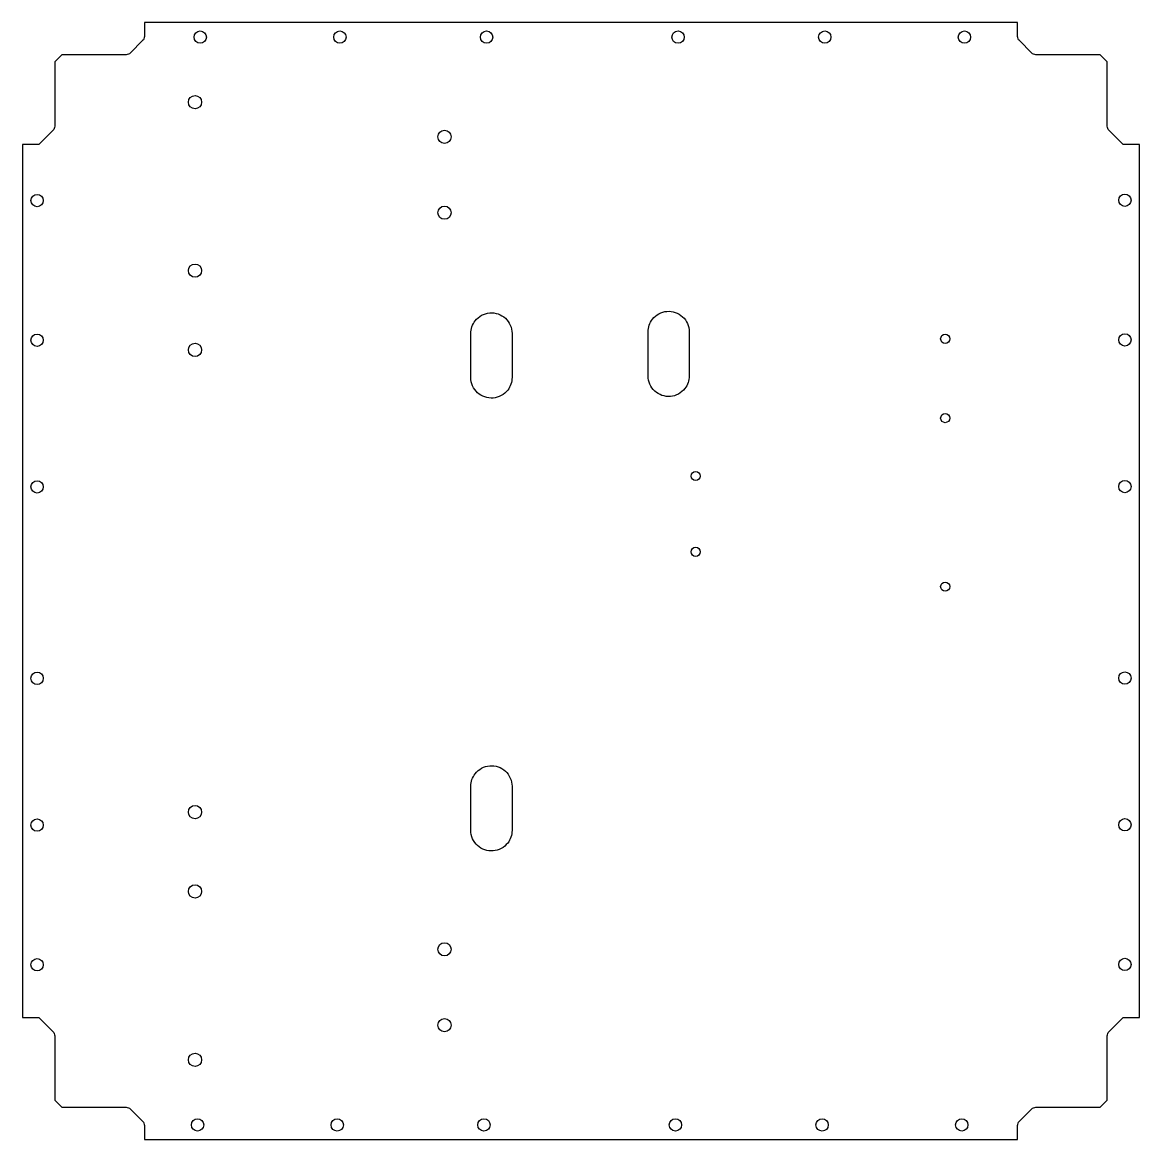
# Model space of a CAD drawing. Header units: millimetres. Extents: x -358 to 22, y 355 to 735.
import ezdxf

# ---------------------------------------------------------------- set-up
doc = ezdxf.new("R2010")
doc.units = ezdxf.units.MM
doc.layers.get('0').update_dxf_attribs({"linetype": 'CONTINUOUS'})

msp = doc.modelspace()

# ---------------------------------------------------------------- linework, layer by layer
for p, q in [((-205.78, 614.14, 0), (-205.78, 629.14, 0)), ((-191.78, 629.14, 0), (-191.78, 614.14, 0)), ((-145.51, 614.66, 0), (-145.51, 629.66, 0)), ((-131.51, 629.66, 0), (-131.51, 614.66, 0)), ((-205.78, 460.1, 0), (-205.78, 475.1, 0)), ((-191.78, 475.1, 0), (-191.78, 460.1, 0))]:
    msp.add_line(p, q)
msp.add_lwpolyline([(-316.82, 734.93), (-316.82, 730.11, -0.198912), (-317.41, 728.7), (-321.59, 724.51, -0.198912), (-323.01, 723.93), (-344.91, 723.93), (-347.32, 721.51), (-347.32, 699.61, -0.198912), (-347.91, 698.2), (-352.68, 693.43), (-358.32, 693.43), (-358.32, 396.43), (-352.68, 396.43), (-347.91, 391.66, -0.198912), (-347.32, 390.24), (-347.32, 368.34), (-344.91, 365.93), (-323.01, 365.93, -0.198912), (-321.59, 365.34), (-317.41, 361.16, -0.198912), (-316.82, 359.74), (-316.82, 354.93), (-19.82, 354.93), (-19.82, 359.74, -0.198912), (-19.23, 361.16), (-15.05, 365.34, -0.198912), (-13.63, 365.93), (8.27, 365.93), (10.68, 368.34), (10.68, 390.24, -0.198912), (11.27, 391.66), (16.04, 396.43), (21.68, 396.43), (21.68, 693.43), (16.04, 693.43), (11.27, 698.2, -0.198912), (10.68, 699.61), (10.68, 721.51), (8.27, 723.93), (-13.63, 723.93, -0.198912), (-15.05, 724.51), (-19.23, 728.7, -0.198912), (-19.82, 730.11), (-19.82, 734.93)], format="xyb", close=True)
for centre, radius in [((-297.82, 729.92, 0), 2.1), ((-250.32, 729.93, 0), 2.1), ((-200.42, 729.92, 0), 2.1), ((-135.32, 729.92, 0), 2.1), ((-85.42, 729.93, 0), 2.1), ((-37.92, 729.92, 0), 2.1), ((-299.6, 707.8, 0), 2.25), ((-214.76, 695.98, 0), 2.25), ((-353.31, 674.33, 0), 2.1), ((16.67, 674.43, 0), 2.1), ((-214.76, 670.19, 0), 2.25), ((-299.6, 650.49, 0), 2.25), ((-353.32, 626.83, 0), 2.1), ((-44.45, 627.3, 0), 1.55), ((16.68, 626.93, 0), 2.1), ((-299.6, 623.52, 0), 2.25), ((-44.45, 600.32, 0), 1.55), ((-129.29, 580.63, 0), 1.55), ((-353.31, 576.93, 0), 2.1), ((16.67, 577.03, 0), 2.1), ((-129.29, 554.84, 0), 1.55), ((-44.45, 543.02, 0), 1.55), ((-353.31, 511.83, 0), 2.1), ((16.67, 511.93, 0), 2.1), ((-299.6, 466.34, 0), 2.25), ((-353.32, 461.93, 0), 2.1), ((16.68, 462.03, 0), 2.1), ((-299.6, 439.36, 0), 2.25), ((-214.76, 419.67, 0), 2.25), ((-353.31, 414.43, 0), 2.1), ((16.67, 414.53, 0), 2.1), ((-214.76, 393.88, 0), 2.25), ((-299.6, 382.06, 0), 2.25), ((-298.72, 359.93, 0), 2.1), ((-251.22, 359.92, 0), 2.1), ((-201.32, 359.93, 0), 2.1), ((-136.22, 359.93, 0), 2.1), ((-86.32, 359.92, 0), 2.1), ((-38.82, 359.93, 0), 2.1)]:
    msp.add_circle(centre, radius)
for points in [[(-205.78, 629.14, 0), (-205.78, 630.68, 0), (-205.25, 632.22, 0), (-203.12, 634.96, 0), (-201.28, 635.96, 0), (-197.44, 636.27, 0), (-195.47, 635.6, 0), (-192.62, 633, 0), (-191.78, 631.08, 0), (-191.78, 629.14, 0)], [(-145.51, 629.66, 0), (-145.51, 631.2, 0), (-144.99, 632.74, 0), (-142.85, 635.48, 0), (-141.01, 636.48, 0), (-137.17, 636.79, 0), (-135.2, 636.12, 0), (-132.36, 633.51, 0), (-131.51, 631.59, 0), (-131.51, 629.66, 0)], [(-191.78, 614.14, 0), (-191.78, 612.6, 0), (-192.3, 611.06, 0), (-194.44, 608.32, 0), (-196.28, 607.32, 0), (-200.12, 607.01, 0), (-202.09, 607.68, 0), (-204.93, 610.28, 0), (-205.78, 612.21, 0), (-205.78, 614.14, 0)], [(-131.51, 614.66, 0), (-131.51, 613.12, 0), (-132.04, 611.58, 0), (-134.17, 608.84, 0), (-136.01, 607.84, 0), (-139.85, 607.53, 0), (-141.82, 608.2, 0), (-144.67, 610.8, 0), (-145.51, 612.72, 0), (-145.51, 614.66, 0)], [(-205.78, 475.1, 0), (-205.78, 476.64, 0), (-205.25, 478.18, 0), (-203.12, 480.92, 0), (-201.28, 481.92, 0), (-197.44, 482.23, 0), (-195.47, 481.56, 0), (-192.62, 478.96, 0), (-191.78, 477.04, 0), (-191.78, 475.1, 0)], [(-191.78, 460.1, 0), (-191.78, 458.56, 0), (-192.3, 457.02, 0), (-194.44, 454.28, 0), (-196.28, 453.28, 0), (-200.12, 452.97, 0), (-202.09, 453.64, 0), (-204.93, 456.25, 0), (-205.78, 458.17, 0), (-205.78, 460.1, 0)]]:
    msp.add_open_spline(points, degree=3, knots=[-6.283185, -6.283185, -6.283185, -6.283185, -5.622441, -5.622441, -4.794399, -4.794399, -3.970957, -3.970957, -3.141593, -3.141593, -3.141593, -3.141593])

doc.saveas('drawing.dxf')
